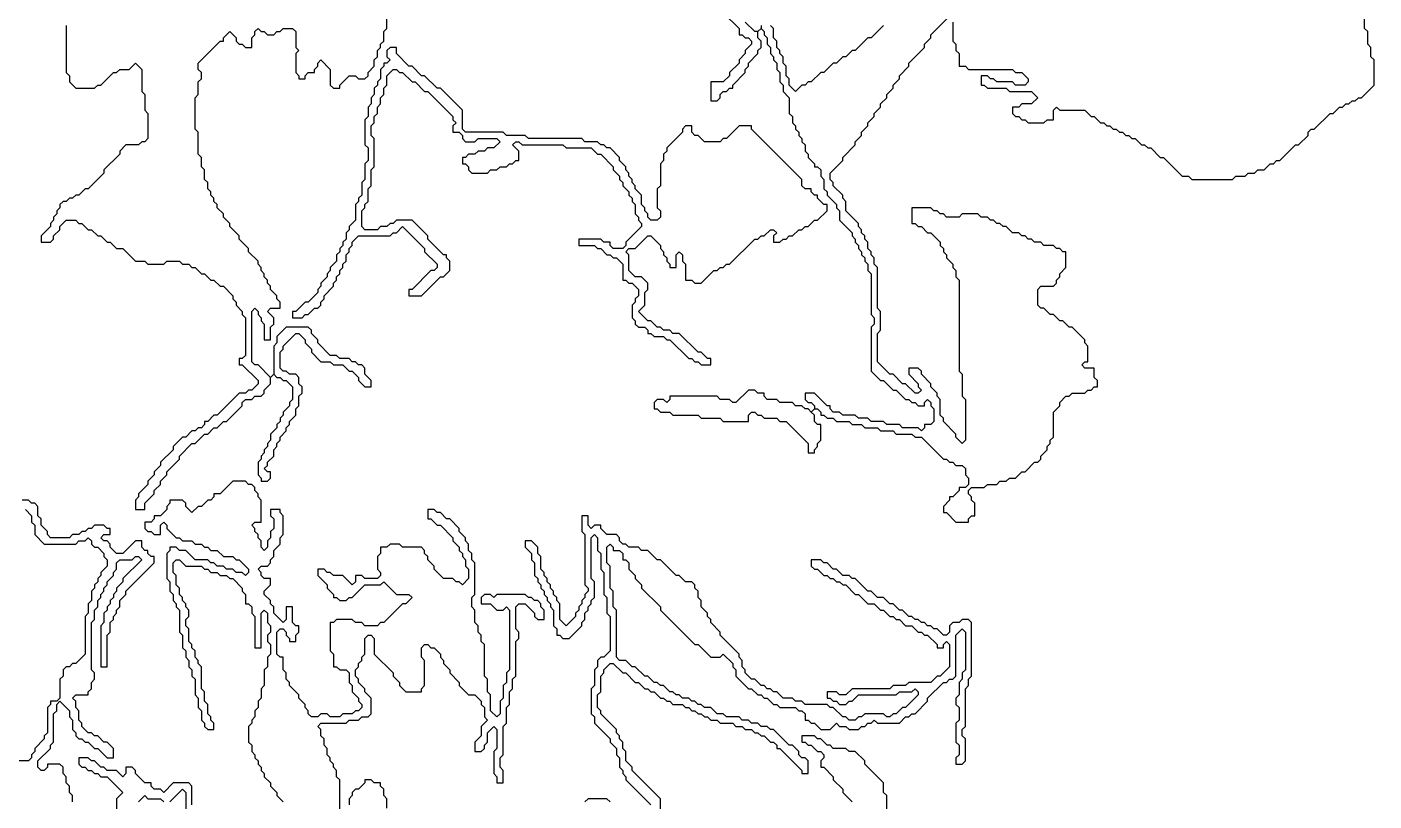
# Model space of a CAD drawing. Header units: metres. Extents: x 0 to 100, y 0 to 129.
# Drawn here: x 83.71 to 94.43, y 11.86 to 18.01 of the extents above; entities that cross this region are included whole.
import ezdxf

# ---------------------------------------------------------------- set-up
doc = ezdxf.new("R2010")
doc.units = ezdxf.units.M

msp = doc.modelspace()

# ---------------------------------------------------------------- linework, layer by layer
for points in [[(89.25, 18.125), (89.375, 18), (89.375, 17.95), (89.4, 17.95), (89.425, 17.925), (89.45, 17.925), (89.475, 17.9), (89.475, 17.875), (89.425, 17.825), (89.425, 17.8), (89.375, 17.75), (89.375, 17.725), (89.3, 17.65), (89.3, 17.625), (89.25, 17.575), (89.15, 17.575), (89.15, 17.425), (89.2, 17.425), (89.225, 17.45), (89.225, 17.475), (89.25, 17.5), (89.275, 17.5), (89.3, 17.525), (89.325, 17.525), (89.325, 17.55), (89.425, 17.65), (89.425, 17.675), (89.45, 17.7), (89.45, 17.725), (89.525, 17.8), (89.525, 17.825), (89.55, 17.85), (89.55, 17.9), (89.525, 17.925), (89.525, 17.975), (89.55, 18), (89.575, 17.975), (89.575, 17.95), (89.6, 17.925), (89.6, 17.875), (89.625, 17.85), (89.625, 17.8), (89.65, 17.775), (89.65, 17.75), (89.675, 17.725), (89.675, 17.675), (89.7, 17.65), (89.7, 17.575), (89.725, 17.55), (89.725, 17.5), (89.775, 17.45), (89.775, 17.325), (89.8, 17.3), (89.8, 17.25), (89.825, 17.225), (89.825, 17.2), (89.85, 17.175), (89.85, 17.15), (89.875, 17.125), (89.875, 17.1), (89.9, 17.075), (89.9, 17.025), (89.925, 17), (89.925, 16.975), (89.975, 16.925), (89.975, 16.9), (90, 16.9), (90.025, 16.875), (90.025, 16.825), (90.05, 16.8), (90.05, 16.725), (90.075, 16.7), (90.075, 16.675), (90.15, 16.6), (90.15, 16.575), (90.175, 16.55), (90.175, 16.475), (90.275, 16.375), (90.275, 16.35), (90.3, 16.325), (90.3, 16.3), (90.325, 16.275), (90.325, 16.25), (90.35, 16.225), (90.35, 16.2), (90.375, 16.175), (90.375, 16.15), (90.4, 16.125), (90.4, 16.075), (90.425, 16.05), (90.425, 15.725), (90.45, 15.7), (90.45, 15.65), (90.425, 15.625), (90.425, 15.275), (90.5, 15.2), (90.525, 15.2), (90.6, 15.125), (90.625, 15.125), (90.7, 15.05), (90.725, 15.05), (90.75, 15.025), (90.775, 15.025), (90.8, 15), (90.85, 15), (90.85, 15.025), (90.875, 15.05), (90.9, 15.025), (90.9, 15), (90.925, 14.975), (90.925, 14.875), (90.9, 14.85), (90.85, 14.85), (90.85, 14.825), (90.825, 14.8), (90.8, 14.825), (90.675, 14.825), (90.65, 14.85), (90.55, 14.85), (90.525, 14.875), (90.425, 14.875), (90.4, 14.9), (90.325, 14.9), (90.3, 14.925), (90.2, 14.925), (90.175, 14.95), (90.125, 14.95), (90.1, 14.975), (90.1, 15), (90.075, 15), (89.975, 15.1), (89.9, 15.1), (89.9, 15.05), (89.925, 15.025), (89.95, 15.025), (89.975, 15), (89.975, 14.975), (89.95, 14.95), (89.925, 14.975), (89.9, 14.975), (89.875, 15), (89.825, 15), (89.8, 15.025), (89.7, 15.025), (89.675, 15.05), (89.6, 15.05), (89.575, 15.075), (89.575, 15.1), (89.525, 15.1), (89.5, 15.125), (89.45, 15.125), (89.35, 15.025), (89.325, 15.025), (89.3, 15.05), (89.225, 15.05), (89.2, 15.075), (88.825, 15.075), (88.825, 15.05), (88.8, 15.025), (88.775, 15.05), (88.725, 15.05), (88.7, 15.025), (88.7, 14.975), (88.725, 14.975), (88.75, 14.95), (88.825, 14.95), (88.85, 14.925), (89.05, 14.925), (89.075, 14.9), (89.225, 14.9), (89.25, 14.875), (89.45, 14.875), (89.45, 14.925), (89.475, 14.95), (89.5, 14.95), (89.525, 14.925), (89.55, 14.925), (89.575, 14.9), (89.675, 14.9), (89.7, 14.875), (89.75, 14.875), (89.925, 14.7), (89.925, 14.625), (89.975, 14.625), (89.975, 14.65), (90, 14.675), (90, 14.7), (90.025, 14.725), (90.025, 14.85), (90, 14.85), (89.975, 14.875), (89.975, 14.925), (89.95, 14.95), (89.975, 14.975), (90, 14.975), (90.025, 14.95), (90.025, 14.925), (90.05, 14.925), (90.075, 14.9), (90.125, 14.9), (90.15, 14.875), (90.25, 14.875), (90.275, 14.85), (90.35, 14.85), (90.375, 14.825), (90.475, 14.825), (90.5, 14.8), (90.6, 14.8), (90.625, 14.775), (90.75, 14.775), (90.775, 14.75), (90.825, 14.75), (91, 14.575), (91.025, 14.575), (91.05, 14.55), (91.075, 14.55), (91.1, 14.525), (91.15, 14.525), (91.175, 14.5), (91.175, 14.45), (91.2, 14.425), (91.2, 14.375), (91.175, 14.35), (91.125, 14.35), (91.125, 14.325), (91.075, 14.275), (91.05, 14.275), (91.05, 14.25), (91, 14.2), (91, 14.15), (91.025, 14.15), (91.1, 14.075), (91.2, 14.075), (91.2, 14.1), (91.225, 14.125), (91.25, 14.125), (91.25, 14.225), (91.225, 14.25), (91.225, 14.275), (91.2, 14.3), (91.2, 14.325), (91.225, 14.35), (91.325, 14.35), (91.35, 14.375), (91.425, 14.375), (91.45, 14.4), (91.5, 14.4), (91.525, 14.425), (91.575, 14.425), (91.625, 14.475), (91.65, 14.475), (91.725, 14.55), (91.75, 14.55), (91.775, 14.575), (91.775, 14.6), (91.825, 14.65), (91.825, 14.675), (91.85, 14.7), (91.85, 14.725), (91.875, 14.75), (91.875, 14.95), (91.925, 15), (91.925, 15.025), (91.975, 15.075), (92, 15.075), (92.025, 15.1), (92.125, 15.1), (92.15, 15.125), (92.175, 15.125), (92.2, 15.15), (92.225, 15.15), (92.225, 15.2), (92.2, 15.225), (92.2, 15.3), (92.125, 15.3), (92.1, 15.325), (92.125, 15.35), (92.15, 15.35), (92.15, 15.475), (92.125, 15.5), (92.125, 15.525), (92.025, 15.625), (92, 15.625), (91.95, 15.675), (91.925, 15.675), (91.875, 15.725), (91.85, 15.725), (91.8, 15.775), (91.775, 15.775), (91.75, 15.8), (91.75, 15.925), (91.775, 15.95), (91.875, 15.95), (91.9, 15.975), (91.9, 16), (91.925, 16.025), (91.925, 16.05), (91.975, 16.1), (91.975, 16.225), (91.95, 16.225), (91.925, 16.25), (91.9, 16.25), (91.875, 16.275), (91.8, 16.275), (91.775, 16.3), (91.725, 16.3), (91.7, 16.325), (91.675, 16.325), (91.65, 16.35), (91.625, 16.35), (91.6, 16.375), (91.55, 16.375), (91.5, 16.425), (91.475, 16.425), (91.45, 16.45), (91.425, 16.45), (91.4, 16.475), (91.375, 16.475), (91.35, 16.5), (91.3, 16.5), (91.275, 16.525), (91.15, 16.525), (91.125, 16.5), (91.025, 16.5), (91, 16.525), (90.975, 16.525), (90.95, 16.55), (90.925, 16.55), (90.9, 16.575), (90.75, 16.575), (90.75, 16.45), (90.775, 16.45), (90.8, 16.425), (90.825, 16.425), (90.875, 16.375), (90.9, 16.375), (90.975, 16.3), (90.975, 16.275), (91, 16.25), (91, 16.225), (91.025, 16.2), (91.025, 16.175), (91.075, 16.125), (91.075, 16.1), (91.1, 16.075), (91.1, 16.025), (91.125, 16), (91.125, 15.275), (91.15, 15.25), (91.15, 15.075), (91.175, 15.05), (91.175, 14.725), (91.15, 14.7), (91.1, 14.75), (91.1, 14.775), (91, 14.875), (91, 14.9), (90.975, 14.925), (90.975, 15.05), (90.95, 15.075), (90.95, 15.1), (90.9, 15.15), (90.9, 15.175), (90.825, 15.25), (90.825, 15.275), (90.8, 15.3), (90.725, 15.3), (90.725, 15.25), (90.8, 15.175), (90.8, 15.15), (90.825, 15.125), (90.8, 15.1), (90.775, 15.1), (90.7, 15.175), (90.675, 15.175), (90.6, 15.25), (90.575, 15.25), (90.475, 15.35), (90.475, 15.575), (90.5, 15.6), (90.5, 15.75), (90.475, 15.775), (90.475, 16.1), (90.45, 16.125), (90.45, 16.175), (90.425, 16.2), (90.425, 16.225), (90.4, 16.25), (90.4, 16.3), (90.375, 16.325), (90.375, 16.35), (90.35, 16.375), (90.35, 16.4), (90.325, 16.425), (90.325, 16.45), (90.225, 16.55), (90.225, 16.625), (90.2, 16.65), (90.2, 16.675), (90.125, 16.75), (90.125, 16.775), (90.1, 16.8), (90.1, 16.85), (90.2, 16.95), (90.2, 16.975), (90.3, 17.075), (90.3, 17.1), (90.35, 17.15), (90.35, 17.175), (90.4, 17.225), (90.4, 17.25), (90.45, 17.3), (90.45, 17.325), (90.5, 17.375), (90.5, 17.4), (90.55, 17.45), (90.55, 17.475), (90.6, 17.525), (90.6, 17.55), (90.65, 17.6), (90.65, 17.625), (90.725, 17.7), (90.725, 17.725), (90.85, 17.85), (90.85, 17.875), (90.9, 17.925), (90.9, 17.95), (91.075, 18.125)], [(91.075, 18.05), (91.075, 17.9), (91.1, 17.875), (91.1, 17.825), (91.125, 17.8), (91.125, 17.7), (91.175, 17.7), (91.2, 17.675), (91.55, 17.675), (91.575, 17.65), (91.625, 17.65), (91.675, 17.6), (91.675, 17.575), (91.65, 17.55), (91.575, 17.55), (91.55, 17.575), (91.425, 17.575), (91.4, 17.6), (91.375, 17.6), (91.35, 17.625), (91.3, 17.625), (91.3, 17.55), (91.325, 17.55), (91.35, 17.525), (91.5, 17.525), (91.525, 17.5), (91.7, 17.5), (91.75, 17.45), (91.7, 17.4), (91.625, 17.4), (91.6, 17.375), (91.55, 17.375), (91.55, 17.325), (91.575, 17.3), (91.6, 17.3), (91.625, 17.275), (91.65, 17.275), (91.675, 17.25), (91.8, 17.25), (91.825, 17.275), (91.875, 17.275), (91.875, 17.35), (91.9, 17.375), (91.925, 17.35), (92.125, 17.35), (92.175, 17.3), (92.2, 17.3), (92.25, 17.25), (92.275, 17.25), (92.3, 17.225), (92.325, 17.225), (92.35, 17.2), (92.375, 17.2), (92.4, 17.175), (92.425, 17.175), (92.45, 17.15), (92.475, 17.15), (92.5, 17.125), (92.525, 17.125), (92.575, 17.075), (92.6, 17.075), (92.625, 17.05), (92.65, 17.05), (92.725, 16.975), (92.75, 16.975), (92.9, 16.825), (92.95, 16.825), (92.975, 16.8), (93.3, 16.8), (93.325, 16.825), (93.4, 16.825), (93.425, 16.85), (93.475, 16.85), (93.5, 16.875), (93.55, 16.875), (93.6, 16.925), (93.625, 16.925), (93.65, 16.95), (93.675, 16.95), (93.8, 17.075), (93.825, 17.075), (93.9, 17.15), (93.9, 17.175), (93.925, 17.2), (93.95, 17.2), (94.075, 17.325), (94.1, 17.325), (94.15, 17.375), (94.175, 17.375), (94.2, 17.4), (94.225, 17.4), (94.25, 17.425), (94.275, 17.425), (94.3, 17.45), (94.325, 17.45), (94.425, 17.55), (94.425, 17.75), (94.4, 17.775), (94.4, 17.85), (94.375, 17.875), (94.375, 17.975), (94.35, 18), (94.35, 18.125)], [(84.025, 18.025), (84.025, 17.65), (84.05, 17.625), (84.05, 17.575), (84.1, 17.525), (84.25, 17.525), (84.275, 17.55), (84.3, 17.55), (84.4, 17.65), (84.425, 17.65), (84.45, 17.675), (84.525, 17.675), (84.575, 17.725), (84.625, 17.675), (84.625, 17.5), (84.65, 17.475), (84.65, 17.35), (84.675, 17.325), (84.675, 17.125), (84.65, 17.1), (84.625, 17.1), (84.6, 17.075), (84.5, 17.075), (84.45, 17.025), (84.45, 17), (84.325, 16.875), (84.325, 16.85), (84.2, 16.725), (84.175, 16.725), (84.125, 16.675), (84.1, 16.675), (84.075, 16.65), (84.05, 16.65), (84.025, 16.625), (84, 16.625), (83.975, 16.6), (83.975, 16.575), (83.95, 16.55), (83.95, 16.525), (83.925, 16.5), (83.925, 16.475), (83.9, 16.45), (83.9, 16.425), (83.825, 16.35), (83.825, 16.3), (83.9, 16.3), (83.925, 16.325), (83.925, 16.35), (83.975, 16.4), (83.975, 16.425), (84.025, 16.475), (84.1, 16.475), (84.125, 16.45), (84.15, 16.45), (84.2, 16.4), (84.225, 16.4), (84.275, 16.35), (84.3, 16.35), (84.35, 16.3), (84.375, 16.3), (84.425, 16.25), (84.475, 16.25), (84.575, 16.15), (84.65, 16.15), (84.675, 16.125), (84.8, 16.125), (84.825, 16.15), (84.925, 16.15), (84.95, 16.125), (85, 16.125), (85.025, 16.1), (85.05, 16.1), (85.1, 16.05), (85.125, 16.05), (85.175, 16), (85.2, 16), (85.25, 15.95), (85.275, 15.95), (85.35, 15.875), (85.35, 15.85), (85.375, 15.825), (85.375, 15.8), (85.425, 15.75), (85.425, 15.725), (85.45, 15.7), (85.45, 15.4), (85.425, 15.375), (85.4, 15.375), (85.4, 15.325), (85.425, 15.325), (85.55, 15.2), (85.55, 15.175), (85.5, 15.125), (85.475, 15.125), (85.45, 15.1), (85.4, 15.1), (85.225, 14.925), (85.2, 14.925), (85.15, 14.875), (85.125, 14.875), (85.125, 14.85), (85.1, 14.825), (85.075, 14.825), (85.05, 14.8), (85.025, 14.8), (84.975, 14.75), (84.95, 14.75), (84.875, 14.675), (84.875, 14.65), (84.775, 14.55), (84.775, 14.525), (84.725, 14.475), (84.725, 14.45), (84.675, 14.4), (84.675, 14.375), (84.6, 14.3), (84.6, 14.275), (84.575, 14.25), (84.575, 14.175), (84.65, 14.175), (84.65, 14.225), (84.725, 14.3), (84.725, 14.325), (84.775, 14.375), (84.775, 14.4), (84.825, 14.45), (84.825, 14.475), (84.925, 14.575), (84.925, 14.6), (85.025, 14.7), (85.05, 14.7), (85.125, 14.775), (85.15, 14.775), (85.2, 14.825), (85.225, 14.825), (85.275, 14.875), (85.3, 14.875), (85.425, 15), (85.425, 15.025), (85.45, 15.05), (85.5, 15.05), (85.525, 15.075), (85.575, 15.075), (85.6, 15.1), (85.6, 15.125), (85.65, 15.175), (85.65, 15.225), (85.675, 15.25), (85.7, 15.225), (85.725, 15.225), (85.75, 15.2), (85.775, 15.2), (85.825, 15.15), (85.825, 15.05), (85.8, 15.025), (85.8, 15), (85.75, 14.95), (85.75, 14.925), (85.725, 14.9), (85.725, 14.875), (85.7, 14.85), (85.7, 14.825), (85.65, 14.775), (85.65, 14.725), (85.625, 14.7), (85.625, 14.675), (85.6, 14.65), (85.6, 14.625), (85.575, 14.6), (85.575, 14.575), (85.55, 14.55), (85.55, 14.45), (85.575, 14.425), (85.575, 14.4), (85.625, 14.4), (85.65, 14.425), (85.65, 14.475), (85.625, 14.475), (85.6, 14.5), (85.625, 14.525), (85.625, 14.55), (85.675, 14.6), (85.675, 14.65), (85.7, 14.675), (85.7, 14.7), (85.725, 14.725), (85.725, 14.75), (85.775, 14.8), (85.775, 14.825), (85.8, 14.85), (85.8, 14.875), (85.85, 14.925), (85.85, 14.975), (85.875, 15), (85.875, 15.075), (85.9, 15.1), (85.9, 15.15), (85.875, 15.175), (85.875, 15.225), (85.85, 15.25), (85.8, 15.25), (85.775, 15.275), (85.75, 15.275), (85.725, 15.3), (85.725, 15.425), (85.75, 15.45), (85.75, 15.475), (85.85, 15.575), (85.875, 15.575), (85.925, 15.525), (85.925, 15.5), (85.975, 15.45), (85.975, 15.425), (86.05, 15.35), (86.125, 15.35), (86.15, 15.325), (86.225, 15.325), (86.275, 15.275), (86.3, 15.275), (86.35, 15.225), (86.35, 15.2), (86.4, 15.15), (86.45, 15.15), (86.45, 15.2), (86.4, 15.25), (86.4, 15.3), (86.375, 15.325), (86.35, 15.325), (86.325, 15.35), (86.3, 15.35), (86.275, 15.375), (86.2, 15.375), (86.175, 15.4), (86.125, 15.4), (86.025, 15.5), (86.025, 15.525), (85.975, 15.575), (85.975, 15.6), (85.95, 15.625), (85.775, 15.625), (85.7, 15.55), (85.7, 15.5), (85.675, 15.475), (85.675, 15.25), (85.65, 15.225), (85.55, 15.325), (85.525, 15.325), (85.5, 15.35), (85.5, 15.75), (85.525, 15.775), (85.55, 15.75), (85.55, 15.725), (85.575, 15.7), (85.575, 15.675), (85.6, 15.65), (85.6, 15.525), (85.65, 15.525), (85.65, 15.625), (85.675, 15.65), (85.675, 15.7), (85.625, 15.75), (85.65, 15.775), (85.725, 15.775), (85.725, 15.825), (85.7, 15.85), (85.7, 15.875), (85.65, 15.925), (85.65, 15.95), (85.625, 15.975), (85.625, 16), (85.6, 16.025), (85.6, 16.05), (85.575, 16.075), (85.575, 16.1), (85.55, 16.125), (85.55, 16.15), (85.475, 16.225), (85.475, 16.25), (85.4, 16.325), (85.4, 16.35), (85.325, 16.425), (85.325, 16.45), (85.275, 16.5), (85.275, 16.525), (85.225, 16.575), (85.225, 16.6), (85.2, 16.625), (85.2, 16.65), (85.175, 16.675), (85.175, 16.7), (85.15, 16.725), (85.15, 16.775), (85.125, 16.8), (85.125, 16.875), (85.1, 16.9), (85.1, 16.975), (85.075, 17), (85.075, 17.175), (85.05, 17.2), (85.05, 17.45), (85.075, 17.475), (85.075, 17.575), (85.1, 17.6), (85.1, 17.65), (85.075, 17.675), (85.075, 17.725), (85.25, 17.9), (85.275, 17.9), (85.275, 17.925), (85.325, 17.975), (85.375, 17.925), (85.375, 17.9), (85.4, 17.875), (85.425, 17.875), (85.45, 17.85), (85.5, 17.85), (85.5, 17.925), (85.525, 17.95), (85.525, 17.975), (85.55, 18), (85.575, 17.975), (85.6, 17.975), (85.625, 17.95), (85.675, 17.95), (85.7, 17.975), (85.725, 17.975), (85.75, 18), (85.825, 18), (85.85, 17.975), (85.85, 17.85), (85.875, 17.825), (85.85, 17.8), (85.85, 17.65), (85.875, 17.625), (85.875, 17.6), (85.925, 17.6), (85.925, 17.625), (85.95, 17.65), (86, 17.65), (86, 17.675), (86.025, 17.7), (86.025, 17.725), (86.05, 17.75), (86.125, 17.675), (86.125, 17.55), (86.15, 17.525), (86.2, 17.525), (86.2, 17.55), (86.275, 17.625), (86.325, 17.625), (86.35, 17.6), (86.4, 17.6), (86.425, 17.625), (86.425, 17.65), (86.475, 17.7), (86.475, 17.75), (86.5, 17.775), (86.5, 17.825), (86.525, 17.85), (86.525, 17.875), (86.55, 17.9), (86.55, 17.975), (86.575, 18), (86.575, 18.075)], [(89.55, 18.025), (89.55, 18), (89.525, 17.975), (89.5, 17.975), (89.425, 18.05)], [(90.525, 18.025), (90.425, 17.925), (90.4, 17.925), (90.3, 17.825), (90.275, 17.825), (90.225, 17.775), (90.2, 17.775), (90.15, 17.725), (90.125, 17.725), (90.05, 17.65), (90.025, 17.65), (89.95, 17.575), (89.925, 17.575), (89.9, 17.55), (89.875, 17.55), (89.825, 17.5), (89.775, 17.55), (89.775, 17.6), (89.75, 17.625), (89.75, 17.7), (89.725, 17.725), (89.725, 17.775), (89.7, 17.8), (89.7, 17.825), (89.675, 17.85), (89.675, 17.9), (89.65, 17.925), (89.65, 18), (89.625, 18.025)], [(86.6, 17.85), (86.575, 17.825), (86.575, 17.775), (86.6, 17.75), (86.575, 17.725), (86.55, 17.725), (86.55, 17.7), (86.525, 17.675), (86.525, 17.6), (86.5, 17.575), (86.5, 17.55), (86.475, 17.525), (86.475, 17.475), (86.45, 17.45), (86.45, 17.4), (86.425, 17.375), (86.425, 17.3), (86.4, 17.275), (86.4, 17.075), (86.425, 17.05), (86.425, 16.95), (86.4, 16.925), (86.4, 16.8), (86.375, 16.775), (86.375, 16.675), (86.35, 16.65), (86.35, 16.625), (86.325, 16.6), (86.325, 16.475), (86.275, 16.425), (86.275, 16.4), (86.25, 16.375), (86.25, 16.325), (86.225, 16.3), (86.225, 16.275), (86.2, 16.25), (86.2, 16.225), (86.175, 16.2), (86.175, 16.15), (86.125, 16.1), (86.125, 16.075), (86.1, 16.05), (86.1, 16.025), (86.05, 15.975), (86.05, 15.95), (86.025, 15.925), (86.025, 15.9), (85.95, 15.825), (85.925, 15.825), (85.85, 15.75), (85.825, 15.75), (85.825, 15.7), (85.9, 15.7), (85.925, 15.725), (85.95, 15.725), (86, 15.775), (86.025, 15.775), (86.05, 15.8), (86.05, 15.825), (86.075, 15.85), (86.075, 15.875), (86.15, 15.95), (86.15, 15.975), (86.175, 16), (86.175, 16.025), (86.2, 16.05), (86.2, 16.075), (86.225, 16.1), (86.225, 16.125), (86.25, 16.15), (86.25, 16.2), (86.275, 16.225), (86.275, 16.25), (86.3, 16.275), (86.3, 16.3), (86.35, 16.35), (86.6, 16.35), (86.625, 16.375), (86.65, 16.375), (86.7, 16.425), (86.875, 16.25), (86.875, 16.225), (86.975, 16.125), (86.975, 16.1), (86.95, 16.075), (86.925, 16.075), (86.775, 15.925), (86.75, 15.925), (86.75, 15.875), (86.85, 15.875), (87, 16.025), (87.025, 16.025), (87.075, 16.075), (87.075, 16.15), (87.05, 16.175), (87.05, 16.2), (87.025, 16.2), (86.9, 16.325), (86.9, 16.35), (86.775, 16.475), (86.65, 16.475), (86.625, 16.45), (86.6, 16.45), (86.575, 16.425), (86.525, 16.425), (86.5, 16.4), (86.4, 16.4), (86.375, 16.425), (86.375, 16.55), (86.4, 16.575), (86.4, 16.6), (86.425, 16.625), (86.425, 16.725), (86.45, 16.75), (86.45, 16.875), (86.475, 16.9), (86.475, 17.125), (86.45, 17.15), (86.45, 17.225), (86.475, 17.25), (86.475, 17.3), (86.5, 17.325), (86.5, 17.375), (86.525, 17.4), (86.525, 17.45), (86.55, 17.475), (86.55, 17.525), (86.575, 17.55), (86.575, 17.625), (86.625, 17.675), (86.65, 17.675), (86.675, 17.65), (86.7, 17.65), (86.775, 17.575), (86.8, 17.575), (86.875, 17.5), (86.9, 17.5), (87.1, 17.3), (87.1, 17.275), (87.125, 17.25), (87.1, 17.225), (87.1, 17.175), (87.15, 17.175), (87.175, 17.15), (87.175, 17.125), (87.2, 17.1), (87.275, 17.1), (87.3, 17.125), (87.45, 17.125), (87.475, 17.1), (87.425, 17.05), (87.375, 17.05), (87.35, 17.025), (87.3, 17.025), (87.275, 17), (87.225, 17), (87.2, 16.975), (87.175, 16.975), (87.175, 16.925), (87.2, 16.925), (87.225, 16.9), (87.225, 16.875), (87.25, 16.85), (87.375, 16.85), (87.4, 16.875), (87.45, 16.875), (87.475, 16.9), (87.525, 16.9), (87.55, 16.925), (87.575, 16.925), (87.6, 16.95), (87.625, 16.95), (87.625, 17.025), (87.575, 17.075), (87.6, 17.1), (87.625, 17.1), (87.65, 17.075), (87.975, 17.075), (88, 17.05), (88.2, 17.05), (88.25, 17), (88.275, 17), (88.375, 16.9), (88.375, 16.875), (88.425, 16.825), (88.425, 16.8), (88.45, 16.775), (88.45, 16.75), (88.5, 16.7), (88.5, 16.675), (88.525, 16.65), (88.525, 16.625), (88.55, 16.6), (88.55, 16.525), (88.575, 16.5), (88.575, 16.475), (88.6, 16.45), (88.6, 16.425), (88.475, 16.3), (88.475, 16.275), (88.45, 16.25), (88.375, 16.25), (88.35, 16.275), (88.35, 16.3), (88.3, 16.3), (88.275, 16.325), (88.1, 16.325), (88.1, 16.275), (88.225, 16.275), (88.25, 16.25), (88.275, 16.25), (88.325, 16.2), (88.35, 16.2), (88.375, 16.175), (88.4, 16.175), (88.45, 16.125), (88.45, 16), (88.475, 16), (88.5, 15.975), (88.525, 15.975), (88.575, 15.925), (88.575, 15.875), (88.55, 15.85), (88.55, 15.825), (88.525, 15.8), (88.525, 15.7), (88.55, 15.675), (88.55, 15.65), (88.575, 15.625), (88.625, 15.625), (88.65, 15.6), (88.65, 15.575), (88.675, 15.575), (88.7, 15.55), (88.775, 15.55), (88.8, 15.525), (88.825, 15.525), (88.975, 15.375), (89, 15.375), (89.025, 15.35), (89.05, 15.35), (89.075, 15.325), (89.15, 15.325), (89.15, 15.375), (89.125, 15.375), (89.075, 15.425), (89.05, 15.425), (88.9, 15.575), (88.85, 15.575), (88.825, 15.6), (88.775, 15.6), (88.75, 15.625), (88.725, 15.625), (88.675, 15.675), (88.65, 15.675), (88.575, 15.75), (88.625, 15.8), (88.625, 15.9), (88.65, 15.925), (88.65, 15.975), (88.6, 16.025), (88.55, 16.025), (88.5, 16.075), (88.5, 16.2), (88.475, 16.225), (88.5, 16.25), (88.55, 16.25), (88.65, 16.35), (88.675, 16.35), (88.75, 16.275), (88.75, 16.25), (88.775, 16.225), (88.775, 16.2), (88.8, 16.175), (88.8, 16.15), (88.825, 16.125), (88.825, 16.1), (88.875, 16.1), (88.875, 16.2), (88.9, 16.225), (88.925, 16.2), (88.925, 16.15), (88.95, 16.125), (88.95, 16), (89, 16), (89.025, 15.975), (89.075, 15.975), (89.175, 16.075), (89.2, 16.075), (89.225, 16.1), (89.25, 16.1), (89.275, 16.125), (89.3, 16.125), (89.5, 16.325), (89.525, 16.325), (89.55, 16.35), (89.575, 16.35), (89.625, 16.4), (89.65, 16.4), (89.675, 16.375), (89.65, 16.35), (89.65, 16.3), (89.7, 16.3), (89.725, 16.325), (89.75, 16.325), (89.775, 16.35), (89.8, 16.35), (89.85, 16.4), (89.875, 16.4), (89.9, 16.425), (89.925, 16.425), (89.975, 16.475), (90, 16.475), (90.075, 16.55), (90.075, 16.6), (90.05, 16.6), (90, 16.65), (90, 16.675), (89.975, 16.675), (89.95, 16.7), (89.95, 16.725), (89.9, 16.725), (89.875, 16.75), (89.875, 16.8), (89.475, 17.2), (89.475, 17.225), (89.375, 17.225), (89.275, 17.125), (89.25, 17.125), (89.225, 17.1), (89.1, 17.1), (89.05, 17.15), (89.025, 17.15), (89, 17.175), (89, 17.225), (88.95, 17.225), (88.925, 17.2), (88.925, 17.175), (88.8, 17.05), (88.8, 17.025), (88.775, 17), (88.775, 16.95), (88.75, 16.925), (88.75, 16.75), (88.725, 16.725), (88.725, 16.575), (88.75, 16.55), (88.75, 16.5), (88.725, 16.475), (88.675, 16.475), (88.65, 16.5), (88.65, 16.525), (88.625, 16.55), (88.625, 16.575), (88.6, 16.6), (88.6, 16.675), (88.55, 16.725), (88.55, 16.75), (88.525, 16.775), (88.525, 16.8), (88.5, 16.825), (88.5, 16.85), (88.475, 16.875), (88.475, 16.9), (88.425, 16.95), (88.425, 16.975), (88.35, 17.05), (88.325, 17.05), (88.3, 17.075), (88.275, 17.075), (88.25, 17.1), (88.15, 17.1), (88.125, 17.125), (87.7, 17.125), (87.675, 17.15), (87.525, 17.15), (87.5, 17.175), (87.2, 17.175), (87.175, 17.2), (87.175, 17.35), (87, 17.525), (86.975, 17.525), (86.875, 17.625), (86.85, 17.625), (86.775, 17.7), (86.75, 17.7), (86.65, 17.8), (86.65, 17.85), (86.6, 17.85)], [(85.35, 14.4), (85.25, 14.3), (85.2, 14.3), (85.2, 14.275), (85.175, 14.25), (85.15, 14.25), (85.1, 14.2), (85.075, 14.2), (85.025, 14.15), (84.975, 14.2), (84.975, 14.225), (84.95, 14.25), (84.85, 14.25), (84.85, 14.225), (84.825, 14.2), (84.825, 14.175), (84.775, 14.125), (84.725, 14.125), (84.725, 14.1), (84.7, 14.075), (84.65, 14.075), (84.65, 14.025), (84.675, 14), (84.7, 14), (84.725, 13.975), (84.775, 13.975), (84.775, 14.05), (84.8, 14.075), (84.825, 14.05), (84.825, 14.025), (84.9, 13.95), (84.925, 13.95), (84.95, 13.925), (85.025, 13.925), (85.05, 13.9), (85.1, 13.9), (85.125, 13.875), (85.15, 13.875), (85.175, 13.85), (85.225, 13.85), (85.275, 13.8), (85.35, 13.8), (85.375, 13.775), (85.4, 13.775), (85.475, 13.7), (85.475, 13.675), (85.45, 13.65), (85.425, 13.675), (85.375, 13.675), (85.35, 13.7), (85.3, 13.7), (85.275, 13.725), (85.225, 13.725), (85.2, 13.75), (85.175, 13.75), (85.15, 13.775), (85.05, 13.775), (84.975, 13.85), (84.925, 13.85), (84.9, 13.875), (84.85, 13.875), (84.85, 13.85), (84.825, 13.825), (84.825, 13.625), (84.85, 13.6), (84.85, 13.525), (84.875, 13.5), (84.875, 13.45), (84.9, 13.425), (84.9, 13.4), (84.925, 13.375), (84.925, 13.2), (84.95, 13.175), (84.95, 13.075), (84.975, 13.05), (84.975, 13), (85, 12.975), (85, 12.925), (85.025, 12.9), (85.025, 12.85), (85.05, 12.825), (85.05, 12.7), (85.075, 12.675), (85.075, 12.6), (85.1, 12.575), (85.1, 12.5), (85.125, 12.475), (85.125, 12.45), (85.15, 12.425), (85.2, 12.425), (85.2, 12.475), (85.175, 12.5), (85.175, 12.525), (85.15, 12.55), (85.15, 12.625), (85.125, 12.65), (85.125, 12.725), (85.1, 12.75), (85.1, 12.925), (85.075, 12.95), (85.075, 12.975), (85.05, 13), (85.05, 13.05), (85.025, 13.075), (85.025, 13.1), (85, 13.125), (85, 13.225), (84.975, 13.25), (84.975, 13.3), (85, 13.325), (85, 13.375), (84.975, 13.4), (84.975, 13.425), (84.95, 13.45), (84.95, 13.475), (84.925, 13.5), (84.925, 13.55), (84.9, 13.575), (84.9, 13.65), (84.875, 13.675), (84.875, 13.75), (84.9, 13.775), (84.925, 13.775), (84.975, 13.725), (85.1, 13.725), (85.125, 13.7), (85.15, 13.7), (85.175, 13.675), (85.225, 13.675), (85.25, 13.65), (85.3, 13.65), (85.325, 13.625), (85.35, 13.625), (85.425, 13.55), (85.425, 13.525), (85.45, 13.5), (85.45, 13.425), (85.475, 13.425), (85.5, 13.4), (85.5, 13.35), (85.525, 13.325), (85.525, 13.075), (85.575, 13.075), (85.575, 13.35), (85.6, 13.375), (85.625, 13.35), (85.625, 13.275), (85.65, 13.25), (85.65, 13.2), (85.625, 13.175), (85.625, 13.125), (85.65, 13.1), (85.65, 13.025), (85.625, 13), (85.625, 12.925), (85.6, 12.9), (85.6, 12.775), (85.575, 12.75), (85.575, 12.675), (85.55, 12.65), (85.55, 12.6), (85.525, 12.575), (85.525, 12.525), (85.5, 12.5), (85.5, 12.475), (85.475, 12.45), (85.475, 12.325), (85.5, 12.3), (85.5, 12.25), (85.525, 12.225), (85.525, 12.2), (85.55, 12.175), (85.55, 12.15), (85.575, 12.125), (85.575, 12.1), (85.6, 12.075), (85.6, 12.05), (85.65, 12), (85.65, 11.975), (85.7, 11.925), (85.7, 11.9), (85.75, 11.85)], [(86.2, 11.775), (86.2, 12.025), (86.175, 12.05), (86.175, 12.1), (86.15, 12.125), (86.15, 12.15), (86.125, 12.175), (86.125, 12.2), (86.1, 12.225), (86.1, 12.275), (86.075, 12.3), (86.075, 12.35), (86.05, 12.375), (86.05, 12.425), (86.025, 12.45), (86.05, 12.475), (86.25, 12.475), (86.275, 12.5), (86.35, 12.5), (86.375, 12.525), (86.425, 12.525), (86.45, 12.55), (86.45, 12.675), (86.4, 12.725), (86.4, 12.75), (86.35, 12.8), (86.35, 12.825), (86.325, 12.85), (86.325, 12.9), (86.35, 12.925), (86.35, 12.95), (86.375, 12.975), (86.375, 13), (86.4, 13.025), (86.4, 13.15), (86.425, 13.175), (86.45, 13.175), (86.475, 13.15), (86.475, 13.025), (86.625, 12.875), (86.625, 12.85), (86.675, 12.8), (86.675, 12.775), (86.725, 12.725), (86.85, 12.725), (86.85, 12.75), (86.875, 12.775), (86.875, 12.975), (86.85, 13), (86.85, 13.075), (86.875, 13.1), (86.9, 13.1), (86.925, 13.075), (86.95, 13.075), (87, 13.025), (87, 13), (87.025, 12.975), (87.025, 12.95), (87.075, 12.9), (87.075, 12.875), (87.15, 12.8), (87.15, 12.775), (87.225, 12.7), (87.275, 12.7), (87.325, 12.65), (87.325, 12.625), (87.35, 12.6), (87.35, 12.525), (87.375, 12.5), (87.325, 12.45), (87.325, 12.375), (87.275, 12.325), (87.275, 12.25), (87.325, 12.25), (87.35, 12.275), (87.35, 12.3), (87.375, 12.325), (87.375, 12.4), (87.425, 12.45), (87.45, 12.425), (87.45, 12.275), (87.425, 12.25), (87.425, 12.075), (87.45, 12.05), (87.45, 12), (87.5, 12), (87.5, 12.1), (87.475, 12.125), (87.475, 12.2), (87.5, 12.225), (87.5, 12.45), (87.525, 12.475), (87.525, 12.6), (87.55, 12.625), (87.55, 12.725), (87.575, 12.75), (87.575, 12.825), (87.6, 12.85), (87.6, 13.125), (87.625, 13.15), (87.625, 13.2), (87.6, 13.225), (87.6, 13.4), (87.625, 13.425), (87.675, 13.425), (87.75, 13.35), (87.75, 13.325), (87.775, 13.3), (87.825, 13.3), (87.825, 13.375), (87.8, 13.4), (87.8, 13.425), (87.775, 13.45), (87.75, 13.45), (87.725, 13.475), (87.7, 13.475), (87.675, 13.5), (87.45, 13.5), (87.425, 13.475), (87.4, 13.5), (87.35, 13.5), (87.325, 13.475), (87.325, 13.425), (87.4, 13.425), (87.45, 13.375), (87.5, 13.375), (87.525, 13.4), (87.55, 13.375), (87.55, 12.9), (87.525, 12.875), (87.525, 12.8), (87.5, 12.775), (87.5, 12.675), (87.475, 12.65), (87.475, 12.55), (87.45, 12.525), (87.4, 12.575), (87.4, 12.7), (87.375, 12.725), (87.375, 12.825), (87.35, 12.85), (87.35, 13.1), (87.325, 13.125), (87.325, 13.175), (87.3, 13.2), (87.3, 13.25), (87.275, 13.275), (87.275, 13.375), (87.25, 13.4), (87.25, 13.475), (87.275, 13.5), (87.275, 13.75), (87.25, 13.775), (87.25, 13.825), (87.225, 13.85), (87.225, 13.9), (87.2, 13.925), (87.2, 13.95), (87.15, 14), (87.15, 14.025), (87.075, 14.1), (87.05, 14.1), (87, 14.15), (86.975, 14.15), (86.95, 14.175), (86.9, 14.175), (86.9, 14.1), (86.925, 14.1), (86.975, 14.05), (87, 14.05), (87.1, 13.95), (87.1, 13.925), (87.15, 13.875), (87.15, 13.85), (87.175, 13.825), (87.175, 13.8), (87.2, 13.775), (87.2, 13.725), (87.225, 13.7), (87.225, 13.625), (87.175, 13.575), (87.15, 13.6), (87.125, 13.6), (87.1, 13.625), (87.025, 13.625), (86.95, 13.7), (86.95, 13.725), (86.9, 13.775), (86.9, 13.8), (86.875, 13.825), (86.875, 13.85), (86.85, 13.875), (86.7, 13.875), (86.675, 13.9), (86.6, 13.9), (86.575, 13.875), (86.525, 13.875), (86.525, 13.825), (86.5, 13.8), (86.5, 13.7), (86.525, 13.675), (86.525, 13.65), (86.5, 13.625), (86.4, 13.625), (86.375, 13.65), (86.325, 13.65), (86.325, 13.6), (86.3, 13.575), (86.225, 13.65), (86.15, 13.65), (86.125, 13.675), (86.1, 13.675), (86.075, 13.7), (86.025, 13.7), (86.025, 13.65), (86.1, 13.575), (86.1, 13.55), (86.15, 13.5), (86.15, 13.475), (86.175, 13.475), (86.2, 13.45), (86.25, 13.45), (86.275, 13.475), (86.3, 13.475), (86.4, 13.575), (86.525, 13.575), (86.55, 13.6), (86.65, 13.5), (86.75, 13.5), (86.775, 13.475), (86.725, 13.425), (86.7, 13.425), (86.55, 13.275), (86.525, 13.275), (86.5, 13.25), (86.4, 13.25), (86.375, 13.275), (86.325, 13.275), (86.3, 13.3), (86.175, 13.3), (86.15, 13.275), (86.125, 13.275), (86.125, 13.05), (86.15, 13.025), (86.15, 12.925), (86.175, 12.925), (86.2, 12.9), (86.25, 12.9), (86.275, 12.875), (86.275, 12.8), (86.3, 12.775), (86.3, 12.725), (86.35, 12.675), (86.35, 12.65), (86.375, 12.625), (86.375, 12.6), (86.35, 12.575), (86.325, 12.575), (86.3, 12.55), (86.225, 12.55), (86.2, 12.525), (86.125, 12.525), (86.1, 12.55), (86.05, 12.55), (86.025, 12.525), (85.975, 12.525), (85.95, 12.55), (85.95, 12.575), (85.925, 12.6), (85.925, 12.625), (85.875, 12.675), (85.875, 12.7), (85.8, 12.775), (85.8, 12.8), (85.775, 12.825), (85.775, 12.875), (85.75, 12.9), (85.75, 13), (85.725, 13), (85.7, 13.025), (85.7, 13.2), (85.725, 13.225), (85.75, 13.225), (85.775, 13.2), (85.775, 13.175), (85.8, 13.15), (85.8, 13.125), (85.85, 13.125), (85.85, 13.175), (85.875, 13.2), (85.875, 13.25), (85.85, 13.25), (85.825, 13.275), (85.825, 13.4), (85.775, 13.4), (85.775, 13.3), (85.75, 13.275), (85.675, 13.35), (85.675, 13.4), (85.65, 13.425), (85.65, 13.45), (85.6, 13.5), (85.6, 13.525), (85.65, 13.575), (85.65, 13.625), (85.6, 13.625), (85.575, 13.65), (85.575, 13.675), (85.55, 13.7), (85.575, 13.725), (85.625, 13.725), (85.65, 13.75), (85.65, 13.775), (85.675, 13.8), (85.675, 13.85), (85.725, 13.9), (85.725, 13.95), (85.75, 13.975), (85.75, 14.125), (85.725, 14.15), (85.725, 14.175), (85.65, 14.175), (85.65, 14.125), (85.675, 14.1), (85.675, 14.025), (85.65, 14), (85.65, 13.95), (85.625, 13.925), (85.625, 13.875), (85.6, 13.85), (85.575, 13.875), (85.575, 13.925), (85.55, 13.95), (85.55, 13.975), (85.525, 14), (85.525, 14.025), (85.5, 14.05), (85.525, 14.075), (85.575, 14.075), (85.575, 14.25), (85.55, 14.275), (85.55, 14.3), (85.525, 14.325), (85.525, 14.35), (85.5, 14.375), (85.475, 14.375), (85.45, 14.4), (85.35, 14.4)], [(84.075, 11.85), (84.075, 11.9), (84.05, 11.925), (84.05, 11.975), (84.025, 12), (84.025, 12.05), (84, 12.075), (84, 12.125), (83.975, 12.15), (83.875, 12.15), (83.875, 12.125), (83.85, 12.1), (83.825, 12.1), (83.8, 12.125), (83.8, 12.175), (83.9, 12.275), (83.9, 12.3), (83.925, 12.325), (83.925, 12.55), (83.95, 12.575), (83.95, 12.625), (83.975, 12.65), (84.05, 12.575), (84.05, 12.525), (84.075, 12.5), (84.075, 12.425), (84.1, 12.4), (84.1, 12.375), (84.125, 12.35), (84.15, 12.35), (84.175, 12.325), (84.2, 12.325), (84.25, 12.275), (84.275, 12.275), (84.35, 12.2), (84.4, 12.2), (84.4, 12.275), (84.35, 12.325), (84.325, 12.325), (84.275, 12.375), (84.25, 12.375), (84.225, 12.4), (84.2, 12.4), (84.15, 12.45), (84.15, 12.475), (84.125, 12.5), (84.125, 12.575), (84.1, 12.6), (84.1, 12.65), (84.075, 12.675), (84.1, 12.7), (84.2, 12.7), (84.2, 12.725), (84.225, 12.75), (84.225, 12.8), (84.25, 12.825), (84.25, 12.875), (84.225, 12.9), (84.225, 13.275), (84.25, 13.3), (84.25, 13.375), (84.275, 13.4), (84.275, 13.45), (84.3, 13.475), (84.3, 13.5), (84.325, 13.525), (84.325, 13.55), (84.35, 13.575), (84.35, 13.6), (84.4, 13.65), (84.4, 13.675), (84.425, 13.7), (84.425, 13.75), (84.45, 13.775), (84.55, 13.775), (84.575, 13.8), (84.6, 13.8), (84.625, 13.775), (84.475, 13.625), (84.475, 13.6), (84.425, 13.55), (84.425, 13.525), (84.4, 13.5), (84.4, 13.475), (84.375, 13.45), (84.375, 13.425), (84.35, 13.4), (84.35, 13.375), (84.325, 13.35), (84.325, 13.275), (84.3, 13.25), (84.3, 12.925), (84.35, 12.925), (84.35, 13.175), (84.375, 13.2), (84.375, 13.275), (84.4, 13.3), (84.4, 13.325), (84.425, 13.35), (84.425, 13.375), (84.45, 13.4), (84.45, 13.45), (84.5, 13.5), (84.5, 13.525), (84.725, 13.75), (84.725, 13.8), (84.7, 13.8), (84.675, 13.825), (84.675, 13.85), (84.65, 13.85), (84.625, 13.875), (84.625, 13.925), (84.575, 13.925), (84.475, 13.825), (84.425, 13.825), (84.375, 13.875), (84.375, 13.9), (84.35, 13.925), (84.325, 13.925), (84.3, 13.95), (84.325, 13.975), (84.375, 13.975), (84.375, 14.025), (84.35, 14.025), (84.325, 14.05), (84.25, 14.05), (84.225, 14.025), (84.2, 14.025), (84.175, 14), (84.15, 14), (84.125, 13.975), (84.075, 13.975), (84.05, 13.95), (83.9, 13.95), (83.875, 13.975), (83.875, 14), (83.825, 14.05), (83.825, 14.1), (83.8, 14.125), (83.8, 14.2), (83.775, 14.225), (83.75, 14.225), (83.725, 14.25), (83.675, 14.25)], [(83.7, 14.175), (83.75, 14.125), (83.75, 14.075), (83.775, 14.05), (83.775, 13.975), (83.85, 13.9), (84.1, 13.9), (84.125, 13.925), (84.175, 13.925), (84.2, 13.95), (84.225, 13.925), (84.225, 13.9), (84.25, 13.875), (84.275, 13.875), (84.325, 13.825), (84.325, 13.8), (84.35, 13.775), (84.35, 13.725), (84.3, 13.675), (84.3, 13.65), (84.275, 13.625), (84.275, 13.6), (84.25, 13.575), (84.25, 13.55), (84.225, 13.525), (84.225, 13.45), (84.2, 13.425), (84.2, 13.35), (84.175, 13.325), (84.175, 13.025), (84.1, 12.95), (84.075, 12.95), (84.05, 12.925), (84.025, 12.925), (84, 12.9), (84, 12.85), (83.975, 12.825), (83.975, 12.675), (83.95, 12.65), (83.9, 12.65), (83.9, 12.625), (83.875, 12.6), (83.875, 12.4), (83.85, 12.375), (83.85, 12.35), (83.775, 12.275), (83.775, 12.25), (83.75, 12.225), (83.75, 12.2), (83.725, 12.175), (83.65, 12.175)], [(88.75, 11.75), (88.75, 11.875), (88.525, 12.1), (88.525, 12.125), (88.475, 12.175), (88.475, 12.25), (88.45, 12.275), (88.45, 12.325), (88.425, 12.35), (88.425, 12.375), (88.4, 12.4), (88.4, 12.425), (88.275, 12.55), (88.275, 12.575), (88.25, 12.6), (88.25, 12.7), (88.275, 12.725), (88.275, 12.85), (88.3, 12.875), (88.3, 12.9), (88.35, 12.95), (88.375, 12.95), (88.45, 12.875), (88.475, 12.875), (88.55, 12.8), (88.575, 12.8), (88.625, 12.75), (88.65, 12.75), (88.675, 12.725), (88.7, 12.725), (88.75, 12.675), (88.775, 12.675), (88.8, 12.65), (88.825, 12.65), (88.85, 12.625), (88.925, 12.625), (88.95, 12.6), (88.975, 12.6), (89, 12.575), (89.025, 12.575), (89.05, 12.55), (89.075, 12.55), (89.1, 12.525), (89.125, 12.525), (89.15, 12.5), (89.2, 12.5), (89.225, 12.475), (89.325, 12.475), (89.35, 12.45), (89.4, 12.45), (89.425, 12.425), (89.475, 12.425), (89.5, 12.4), (89.525, 12.4), (89.55, 12.375), (89.575, 12.375), (89.625, 12.325), (89.65, 12.325), (89.675, 12.3), (89.675, 12.275), (89.7, 12.275), (89.875, 12.1), (89.875, 12.075), (89.925, 12.075), (89.925, 12.175), (89.9, 12.2), (89.875, 12.2), (89.85, 12.225), (89.85, 12.25), (89.8, 12.3), (89.775, 12.3), (89.65, 12.425), (89.625, 12.425), (89.6, 12.45), (89.55, 12.45), (89.525, 12.475), (89.475, 12.475), (89.45, 12.5), (89.4, 12.5), (89.375, 12.525), (89.275, 12.525), (89.25, 12.55), (89.2, 12.55), (89.15, 12.6), (89.1, 12.6), (89.075, 12.625), (89.05, 12.625), (89.025, 12.65), (89, 12.65), (88.975, 12.675), (88.925, 12.675), (88.9, 12.7), (88.875, 12.7), (88.85, 12.725), (88.825, 12.725), (88.775, 12.775), (88.75, 12.775), (88.725, 12.8), (88.7, 12.8), (88.65, 12.85), (88.625, 12.85), (88.55, 12.925), (88.525, 12.925), (88.475, 12.975), (88.425, 12.975), (88.4, 13), (88.4, 13.375), (88.375, 13.4), (88.375, 13.525), (88.35, 13.55), (88.35, 13.725), (88.325, 13.75), (88.325, 13.875), (88.35, 13.9), (88.375, 13.875), (88.375, 13.85), (88.425, 13.85), (88.45, 13.825), (88.45, 13.775), (88.475, 13.775), (88.5, 13.75), (88.5, 13.7), (88.55, 13.65), (88.55, 13.625), (88.6, 13.575), (88.6, 13.55), (88.75, 13.4), (88.75, 13.375), (89.025, 13.1), (89.05, 13.1), (89.15, 13), (89.225, 13), (89.25, 13.025), (89.325, 12.95), (89.325, 12.925), (89.35, 12.9), (89.35, 12.85), (89.45, 12.75), (89.475, 12.75), (89.525, 12.7), (89.55, 12.7), (89.575, 12.675), (89.6, 12.675), (89.65, 12.625), (89.675, 12.625), (89.7, 12.6), (89.825, 12.6), (89.85, 12.575), (89.875, 12.575), (89.9, 12.55), (89.9, 12.5), (89.925, 12.5), (89.95, 12.475), (89.975, 12.475), (90.025, 12.425), (90.1, 12.425), (90.15, 12.475), (90.175, 12.45), (90.225, 12.45), (90.25, 12.425), (90.325, 12.425), (90.35, 12.45), (90.375, 12.45), (90.4, 12.475), (90.425, 12.475), (90.45, 12.5), (90.475, 12.475), (90.65, 12.475), (90.7, 12.525), (90.725, 12.525), (90.75, 12.55), (90.775, 12.55), (90.875, 12.65), (90.875, 12.675), (91, 12.8), (91.025, 12.8), (91.05, 12.825), (91.075, 12.825), (91.1, 12.85), (91.1, 13.175), (91.15, 13.225), (91.175, 13.2), (91.175, 12.9), (91.15, 12.875), (91.15, 12.825), (91.125, 12.8), (91.125, 12.7), (91.1, 12.675), (91.1, 12.625), (91.125, 12.6), (91.125, 12.5), (91.1, 12.475), (91.1, 12.325), (91.125, 12.3), (91.125, 12.225), (91.1, 12.2), (91.1, 12.15), (91.15, 12.15), (91.175, 12.175), (91.175, 12.35), (91.15, 12.375), (91.15, 12.425), (91.175, 12.45), (91.175, 12.75), (91.2, 12.775), (91.2, 12.825), (91.225, 12.85), (91.225, 13.275), (91.2, 13.3), (91.15, 13.3), (91.125, 13.275), (91.075, 13.275), (91.05, 13.25), (91.05, 13.2), (91.025, 13.175), (91, 13.175), (90.95, 13.225), (90.925, 13.225), (90.9, 13.25), (90.875, 13.25), (90.85, 13.275), (90.825, 13.275), (90.8, 13.3), (90.775, 13.3), (90.75, 13.325), (90.725, 13.325), (90.675, 13.375), (90.65, 13.375), (90.6, 13.425), (90.575, 13.425), (90.525, 13.475), (90.475, 13.475), (90.425, 13.525), (90.4, 13.525), (90.3, 13.625), (90.275, 13.625), (90.25, 13.65), (90.2, 13.65), (90.15, 13.7), (90.125, 13.7), (90.075, 13.75), (90.05, 13.75), (90.025, 13.775), (89.95, 13.775), (89.95, 13.725), (89.975, 13.7), (90, 13.7), (90.05, 13.65), (90.075, 13.65), (90.1, 13.625), (90.125, 13.625), (90.15, 13.6), (90.175, 13.6), (90.2, 13.575), (90.225, 13.575), (90.3, 13.5), (90.325, 13.5), (90.4, 13.425), (90.45, 13.425), (90.5, 13.375), (90.525, 13.375), (90.575, 13.325), (90.6, 13.325), (90.625, 13.3), (90.65, 13.3), (90.7, 13.25), (90.75, 13.25), (90.8, 13.2), (90.825, 13.2), (90.85, 13.175), (90.875, 13.175), (90.95, 13.1), (90.95, 13.075), (91, 13.075), (91, 13.1), (91.025, 13.125), (91.05, 13.1), (91.05, 12.925), (90.975, 12.85), (90.95, 12.85), (90.9, 12.8), (90.725, 12.8), (90.7, 12.775), (90.6, 12.775), (90.575, 12.75), (90.275, 12.75), (90.225, 12.7), (90.175, 12.7), (90.15, 12.725), (90.075, 12.725), (90.075, 12.675), (90.1, 12.675), (90.125, 12.65), (90.15, 12.65), (90.175, 12.625), (90.225, 12.625), (90.25, 12.65), (90.275, 12.65), (90.325, 12.7), (90.625, 12.7), (90.65, 12.725), (90.75, 12.725), (90.775, 12.75), (90.8, 12.725), (90.8, 12.7), (90.7, 12.6), (90.675, 12.6), (90.625, 12.55), (90.6, 12.55), (90.575, 12.525), (90.55, 12.525), (90.525, 12.55), (90.375, 12.55), (90.35, 12.525), (90.325, 12.525), (90.3, 12.5), (90.25, 12.5), (90.225, 12.525), (90.2, 12.525), (90.125, 12.6), (90.1, 12.6), (90.075, 12.625), (89.9, 12.625), (89.875, 12.65), (89.825, 12.65), (89.8, 12.675), (89.725, 12.675), (89.675, 12.725), (89.65, 12.725), (89.625, 12.75), (89.6, 12.75), (89.575, 12.775), (89.55, 12.775), (89.5, 12.825), (89.475, 12.825), (89.425, 12.875), (89.425, 12.9), (89.4, 12.925), (89.4, 12.975), (89.375, 13), (89.375, 13.025), (89.225, 13.175), (89.225, 13.2), (89.15, 13.275), (89.15, 13.3), (89.125, 13.325), (89.125, 13.35), (89.075, 13.4), (89.075, 13.45), (89.05, 13.475), (89.05, 13.525), (89.025, 13.55), (89.025, 13.575), (89, 13.6), (88.95, 13.6), (88.9, 13.65), (88.875, 13.65), (88.75, 13.775), (88.725, 13.775), (88.65, 13.85), (88.6, 13.85), (88.575, 13.875), (88.5, 13.875), (88.475, 13.9), (88.45, 13.9), (88.425, 13.925), (88.425, 13.95), (88.4, 13.975), (88.325, 13.975), (88.275, 14.025), (88.275, 14.05), (88.225, 14.05), (88.2, 14.025), (88.175, 14.05), (88.175, 14.125), (88.125, 14.125), (88.125, 14), (88.15, 13.975), (88.15, 13.575), (88.175, 13.55), (88.175, 13.525), (88.15, 13.5), (88.15, 13.475), (88.125, 13.45), (88.125, 13.425), (88.1, 13.4), (88.1, 13.375), (88.075, 13.35), (88.075, 13.325), (88, 13.25), (87.95, 13.3), (87.95, 13.425), (87.925, 13.45), (87.925, 13.475), (87.9, 13.5), (87.9, 13.525), (87.875, 13.55), (87.875, 13.575), (87.85, 13.6), (87.85, 13.625), (87.825, 13.65), (87.825, 13.675), (87.8, 13.7), (87.8, 13.8), (87.775, 13.825), (87.775, 13.875), (87.725, 13.925), (87.675, 13.925), (87.675, 13.875), (87.725, 13.825), (87.725, 13.775), (87.75, 13.75), (87.75, 13.65), (87.775, 13.625), (87.775, 13.6), (87.8, 13.575), (87.8, 13.55), (87.825, 13.525), (87.825, 13.5), (87.85, 13.475), (87.85, 13.45), (87.875, 13.425), (87.875, 13.4), (87.9, 13.375), (87.9, 13.25), (87.925, 13.225), (87.925, 13.175), (87.95, 13.175), (87.975, 13.15), (88.025, 13.15), (88.125, 13.25), (88.125, 13.275), (88.15, 13.3), (88.15, 13.35), (88.175, 13.375), (88.175, 13.4), (88.2, 13.425), (88.2, 13.45), (88.225, 13.475), (88.225, 13.6), (88.2, 13.625), (88.2, 13.95), (88.225, 13.975), (88.25, 13.95), (88.25, 13.85), (88.275, 13.825), (88.275, 13.7), (88.3, 13.675), (88.3, 13.5), (88.325, 13.475), (88.325, 13.35), (88.35, 13.325), (88.35, 13.05), (88.3, 13), (88.275, 13), (88.25, 12.975), (88.25, 12.925), (88.225, 12.9), (88.225, 12.775), (88.2, 12.75), (88.2, 12.55), (88.225, 12.525), (88.225, 12.475), (88.35, 12.35), (88.35, 12.325), (88.4, 12.275), (88.4, 12.225), (88.425, 12.2), (88.425, 12.125), (88.45, 12.1), (88.45, 12.075), (88.475, 12.05), (88.475, 12.025), (88.675, 11.825)], [(90.55, 11.75), (90.55, 11.9), (90.525, 11.925), (90.525, 12), (90.375, 12.15), (90.375, 12.175), (90.3, 12.25), (90.25, 12.25), (90.225, 12.275), (90.125, 12.275), (90.1, 12.3), (90.075, 12.3), (90.025, 12.35), (90, 12.35), (89.975, 12.375), (89.875, 12.375), (89.875, 12.325), (89.9, 12.325), (89.925, 12.3), (89.95, 12.3), (90, 12.25), (90.025, 12.25), (90.05, 12.225), (90.05, 12.2), (90.025, 12.175), (90.025, 12.125), (90.05, 12.125), (90.125, 12.05), (90.125, 12.025), (90.2, 11.95), (90.2, 11.925), (90.275, 11.85)], [(85.025, 11.825), (85.025, 11.975), (85, 12), (84.875, 12), (84.8, 11.925), (84.775, 11.95), (84.725, 11.95), (84.7, 11.975), (84.7, 12), (84.65, 12), (84.575, 12.075), (84.575, 12.1), (84.55, 12.125), (84.5, 12.125), (84.5, 12.075), (84.475, 12.05), (84.425, 12.1), (84.35, 12.1), (84.325, 12.125), (84.3, 12.125), (84.25, 12.175), (84.225, 12.175), (84.2, 12.2), (84.125, 12.2), (84.125, 12.15), (84.15, 12.125), (84.175, 12.125), (84.2, 12.1), (84.225, 12.1), (84.25, 12.075), (84.275, 12.075), (84.3, 12.05), (84.35, 12.05), (84.475, 11.925), (84.425, 11.875), (84.425, 11.775)], [(86.575, 11.8), (86.575, 11.875), (86.55, 11.9), (86.55, 11.95), (86.525, 11.975), (86.525, 12), (86.475, 12), (86.45, 12.025), (86.4, 12.025), (86.4, 12), (86.35, 11.95), (86.325, 11.95), (86.3, 11.925), (86.3, 11.9), (86.275, 11.875), (86.275, 11.825)], [(84.6, 11.85), (84.65, 11.9), (84.675, 11.875), (84.775, 11.875), (84.8, 11.85)], [(84.85, 11.85), (84.95, 11.95), (84.975, 11.925), (84.975, 11.775)], [(88.35, 11.85), (88.325, 11.875), (88.175, 11.875), (88.15, 11.85)]]:
    msp.add_lwpolyline(points)

doc.saveas('drawing.dxf')
